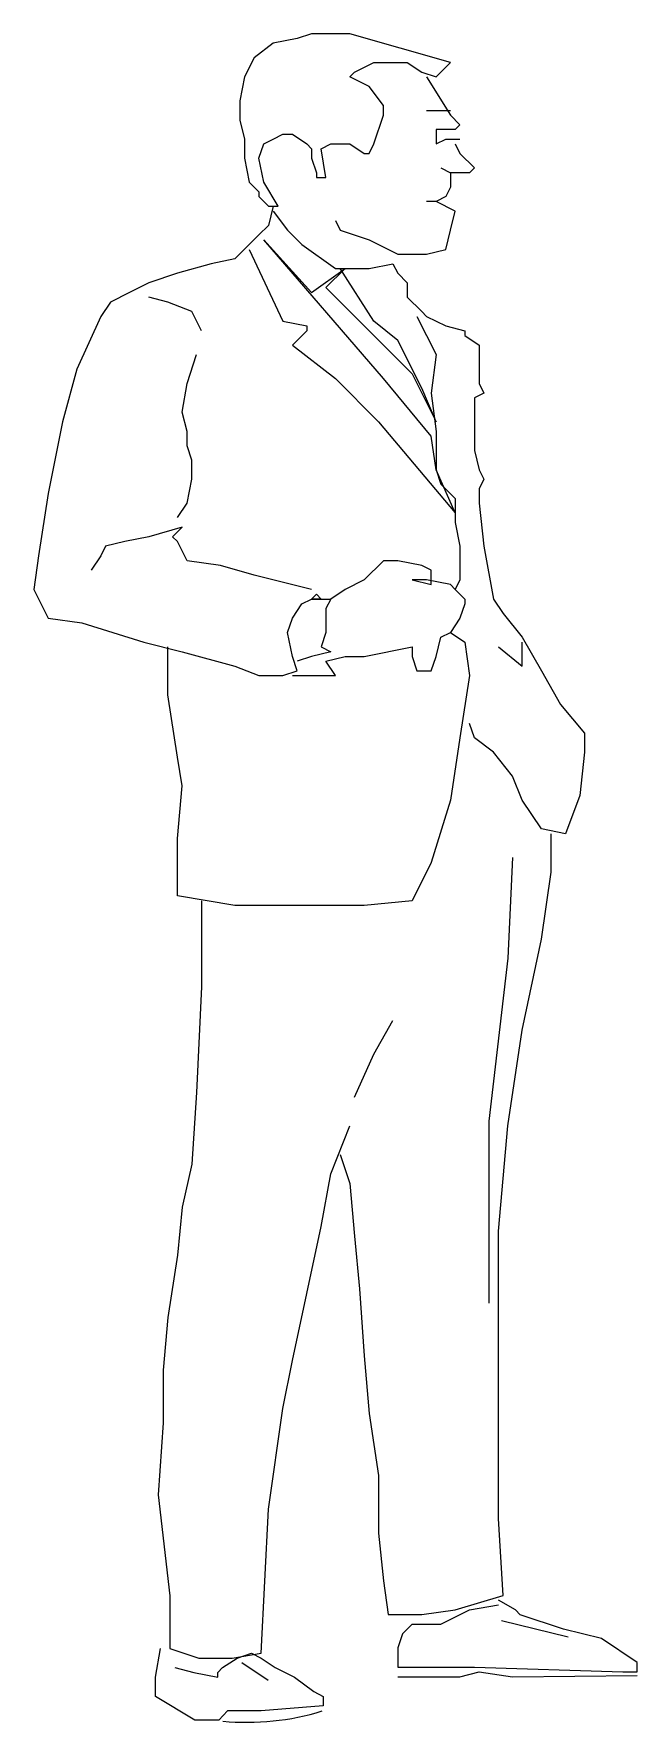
# Model space of a CAD drawing. Extents: x 208.08 to 208.71, y 90.27 to 92.04.
import ezdxf

# ---------------------------------------------------------------- set-up
doc = ezdxf.new("R2010")
doc.units = 0
doc.header["$MEASUREMENT"] = 0
doc.layers.add('L01', color=1, linetype='CONTINUOUS')

msp = doc.modelspace()

# ---------------------------------------------------------------- linework, layer by layer
at = {"layer": 'L01'}
for p, q in [((208.5673, 90.3791), (208.6369, 90.3621)), ((208.2951, 90.335), (208.3226, 90.3165))]:
    msp.add_line(p, q, dxfattribs=at)
msp.add_lwpolyline([(208.4986, 91.9974), (208.5037, 92.0024), (208.5137, 92.0125), (208.4083, 92.0426), (208.3682, 92.0426), (208.3531, 92.0376), (208.328, 92.0326), (208.3079, 92.0175), (208.2979, 91.9974), (208.2929, 91.9723), (208.2929, 91.9522), (208.2979, 91.9321), (208.2979, 91.9121), (208.3029, 91.8869), (208.313, 91.8769), (208.313, 91.8719), (208.323, 91.8618), (208.333, 91.8618), (208.318, 91.8869), (208.313, 91.9121), (208.318, 91.9271), (208.328, 91.9321), (208.3381, 91.9372), (208.3481, 91.9372), (208.3631, 91.9271), (208.3682, 91.9221), (208.3682, 91.9121), (208.3732, 91.897), (208.3732, 91.892), (208.3832, 91.892), (208.3782, 91.9221), (208.3882, 91.9271), (208.4083, 91.9271), (208.4234, 91.9171), (208.4234, 91.9171), (208.4284, 91.9171), (208.4334, 91.9271), (208.4434, 91.9572), (208.4434, 91.9673), (208.4284, 91.9874), (208.4083, 91.9974), (208.4133, 92.0024), (208.4334, 92.0125), (208.4535, 92.0125), (208.4685, 92.0125), (208.4836, 92.0024)], close=True, dxfattribs=at)
for points in [[(208.4886, 91.9974), (208.5137, 91.9572), (208.5237, 91.9472), (208.5187, 91.9422), (208.4986, 91.9422), (208.4986, 91.9372), (208.4986, 91.9271), (208.5087, 91.9321), (208.5237, 91.9321)], [(208.4886, 91.9623), (208.5137, 91.9623)], [(208.5187, 91.9271), (208.5237, 91.9171), (208.5388, 91.902), (208.5338, 91.897), (208.5137, 91.897), (208.5137, 91.892), (208.5137, 91.8819), (208.5087, 91.8719), (208.4986, 91.8669), (208.4886, 91.8669)], [(208.5037, 91.902), (208.5137, 91.897)], [(208.328, 91.8618), (208.323, 91.8417), (208.313, 91.8317), (208.3029, 91.8217), (208.2879, 91.8066), (208.2628, 91.8016), (208.2276, 91.7915), (208.1975, 91.7815), (208.1775, 91.7714), (208.1574, 91.7614), (208.1473, 91.7463), (208.1223, 91.6911), (208.1072, 91.6359), (208.0921, 91.5605), (208.0821, 91.4952), (208.0771, 91.4601), (208.0921, 91.43), (208.1273, 91.4249), (208.1925, 91.4049), (208.2327, 91.3948), (208.2879, 91.3797), (208.313, 91.3697), (208.3381, 91.3697), (208.3531, 91.3747), (208.3481, 91.3898), (208.3431, 91.4149), (208.3481, 91.43), (208.3581, 91.445), (208.3682, 91.45), (208.3732, 91.4551), (208.3782, 91.45), (208.3682, 91.45), (208.3882, 91.45), (208.3832, 91.44), (208.3832, 91.4149), (208.3782, 91.3998), (208.3882, 91.3948), (208.3682, 91.3898), (208.3531, 91.3848)], [(208.328, 91.8568), (208.3431, 91.8367), (208.3581, 91.8217), (208.3933, 91.7966), (208.4183, 91.7966), (208.4284, 91.7966), (208.4535, 91.8016), (208.4585, 91.7915), (208.4685, 91.7815), (208.4685, 91.7714), (208.4685, 91.7664), (208.4836, 91.7514), (208.4886, 91.7463), (208.4886, 91.7463), (208.5087, 91.7363), (208.5288, 91.7313), (208.5288, 91.7262), (208.5438, 91.7162), (208.5438, 91.6811), (208.5438, 91.676), (208.5488, 91.666), (208.5388, 91.661), (208.5388, 91.6559), (208.5388, 91.6459), (208.5388, 91.6258), (208.5388, 91.6057), (208.5438, 91.5856), (208.5488, 91.5756), (208.5438, 91.5655), (208.5438, 91.5505), (208.5488, 91.5053), (208.5589, 91.45), (208.5689, 91.435), (208.589, 91.4099), (208.609, 91.3747), (208.6291, 91.3396), (208.6542, 91.3094), (208.6542, 91.2894), (208.6492, 91.2442), (208.6341, 91.204), (208.609, 91.209), (208.589, 91.2391), (208.5789, 91.2642), (208.5589, 91.2894), (208.5388, 91.3044), (208.5338, 91.3195)], [(208.3933, 91.8468), (208.3983, 91.8367), (208.4284, 91.8267), (208.4585, 91.8116), (208.4886, 91.8116), (208.5087, 91.8166), (208.5137, 91.8367), (208.5187, 91.8568), (208.4986, 91.8669)], [(208.3029, 91.8166), (208.3381, 91.7413), (208.3631, 91.7363), (208.3631, 91.7313), (208.3481, 91.7162), (208.3933, 91.6811), (208.4384, 91.6359), (208.5187, 91.5404), (208.4986, 91.5856), (208.4936, 91.6208), (208.4434, 91.6811), (208.318, 91.8267), (208.3682, 91.7714), (208.4033, 91.7966), (208.3832, 91.7765), (208.4735, 91.6861), (208.4986, 91.6359), (208.4836, 91.671), (208.4585, 91.7212), (208.4334, 91.7413), (208.3983, 91.7966)], [(208.2527, 91.7313), (208.2427, 91.7514), (208.2176, 91.7614), (208.1975, 91.7664)], [(208.4786, 91.7463), (208.4986, 91.7062), (208.4936, 91.666), (208.4986, 91.6258), (208.4986, 91.5856), (208.5037, 91.5706), (208.5187, 91.5555), (208.5187, 91.5304), (208.5237, 91.5053), (208.5237, 91.4701), (208.5187, 91.4601), (208.5288, 91.45), (208.5288, 91.445), (208.5237, 91.43), (208.5137, 91.4149), (208.5288, 91.4049), (208.5338, 91.3697), (208.5237, 91.3044), (208.5137, 91.2391), (208.4936, 91.1738), (208.4735, 91.1337), (208.4234, 91.1287), (208.3481, 91.1287), (208.2879, 91.1287), (208.2276, 91.1387), (208.2276, 91.199), (208.2327, 91.2542), (208.2276, 91.2843), (208.2176, 91.3496), (208.2176, 91.3998)], [(208.2276, 91.5354), (208.2377, 91.5505), (208.2427, 91.5756), (208.2427, 91.5957), (208.2377, 91.6107), (208.2377, 91.6258), (208.2327, 91.6459), (208.2377, 91.676), (208.2477, 91.7062)], [(208.3682, 91.4601), (208.3079, 91.4752), (208.2728, 91.4852), (208.2377, 91.4902), (208.2276, 91.5103), (208.2226, 91.5153), (208.2327, 91.5254), (208.1975, 91.5153), (208.1724, 91.5103), (208.1524, 91.5053), (208.1473, 91.4952), (208.1373, 91.4802)], [(208.5187, 91.4601), (208.5137, 91.4651), (208.4886, 91.4701), (208.4735, 91.4701), (208.4735, 91.4701), (208.4936, 91.4651), (208.4936, 91.4802), (208.4836, 91.4852), (208.4585, 91.4902), (208.4434, 91.4902), (208.4234, 91.4701), (208.4033, 91.4601), (208.3882, 91.45)], [(208.3481, 91.3697), (208.3832, 91.3697), (208.3933, 91.3697), (208.3832, 91.3848), (208.4033, 91.3898), (208.4234, 91.3898), (208.4735, 91.3998), (208.4735, 91.3898), (208.4786, 91.3747), (208.4936, 91.3747), (208.4986, 91.3898), (208.5037, 91.4099), (208.5137, 91.4149)], [(208.5639, 91.3998), (208.589, 91.3797), (208.589, 91.4049)], [(208.3983, 90.8675), (208.4083, 90.8374), (208.4133, 90.7821), (208.4183, 90.7269), (208.4234, 90.6566), (208.4284, 90.5963), (208.4384, 90.5311), (208.4384, 90.4708), (208.4434, 90.4206), (208.4485, 90.3854), (208.4836, 90.3854), (208.5187, 90.3904), (208.5689, 90.4055), (208.5639, 90.4859), (208.5639, 90.5913), (208.5639, 90.6867), (208.5639, 90.7872), (208.5739, 90.8976), (208.589, 90.9981), (208.609, 91.0935), (208.6191, 91.1638), (208.6191, 91.204)], [(208.5789, 91.1789), (208.5739, 91.0734), (208.5538, 90.9027), (208.5538, 90.7118)], [(208.2527, 91.1337), (208.2527, 91.0433), (208.2477, 90.9328), (208.2427, 90.8575), (208.2327, 90.8123), (208.2276, 90.7621), (208.2176, 90.6968), (208.2126, 90.6415), (208.2126, 90.5863), (208.2076, 90.511), (208.2198, 90.405), (208.2198, 90.3498), (208.2499, 90.3398), (208.2851, 90.3398), (208.3152, 90.3448), (208.323, 90.4959), (208.3381, 90.6014), (208.3481, 90.6516), (208.3631, 90.7219), (208.3782, 90.7922), (208.3882, 90.8474), (208.4083, 90.8976)], [(208.4133, 90.9278), (208.4334, 90.973), (208.4535, 91.0081)], [(208.4735, 90.3754), (208.4635, 90.3653), (208.4585, 90.3503), (208.4585, 90.3302), (208.5237, 90.3302), (208.5388, 90.3302), (208.6944, 90.3252), (208.7094, 90.3252), (208.7094, 90.3352), (208.6721, 90.3601), (208.632, 90.3702), (208.5868, 90.3852), (208.5818, 90.3902), (208.5639, 90.4005)], [(208.4735, 90.3754), (208.5037, 90.3754), (208.5338, 90.3904), (208.5639, 90.3955)], [(208.2249, 90.3297), (208.2449, 90.3247), (208.27, 90.3197), (208.27, 90.3247), (208.275, 90.3297), (208.2901, 90.3398), (208.3052, 90.3448), (208.3152, 90.3398), (208.3302, 90.3297), (208.3503, 90.3197), (208.3704, 90.3046), (208.3804, 90.2996), (208.3804, 90.2895), (208.3152, 90.2845), (208.2801, 90.2845), (208.2711, 90.2747), (208.246, 90.2747), (208.2048, 90.2996), (208.2048, 90.3197), (208.2098, 90.3498)], [(208.4585, 90.3201), (208.5237, 90.3201), (208.5438, 90.3252), (208.5789, 90.3201), (208.7093, 90.3214)]]:
    msp.add_lwpolyline(points, dxfattribs=at)
msp.add_arc((208.3003, 90.5417), 0.2693, 264.6259, 287.0884, dxfattribs=at)

doc.saveas('drawing.dxf')
